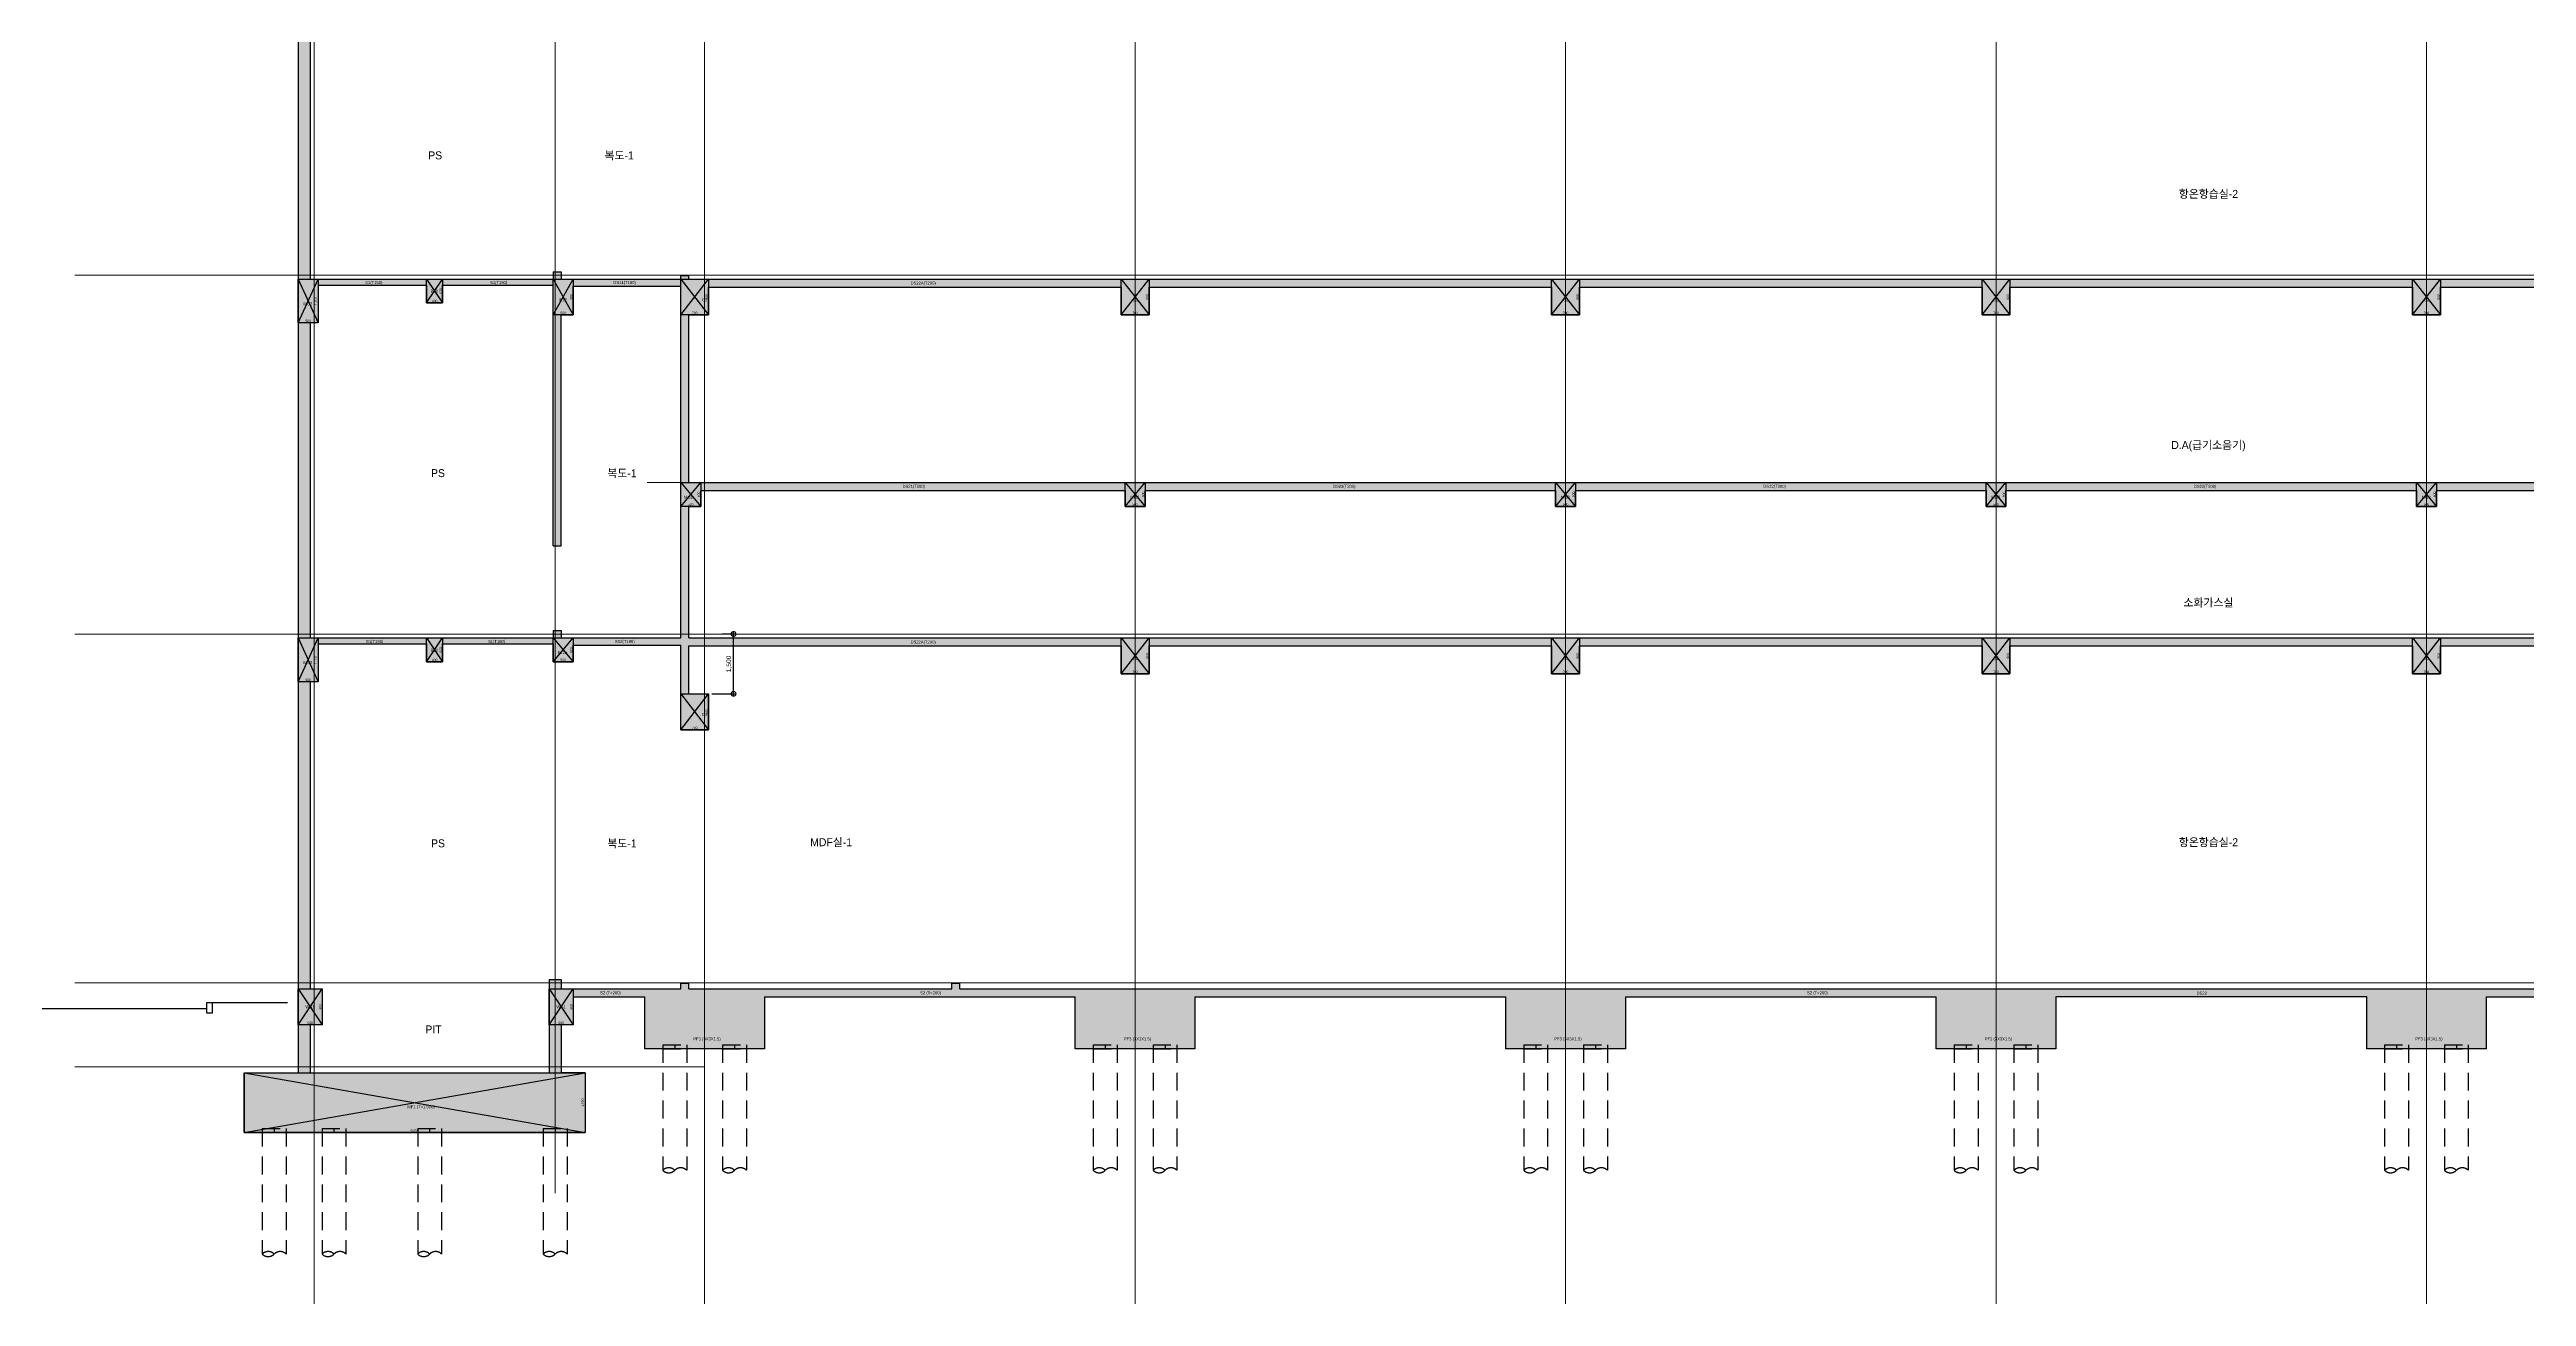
# Model space of a CAD drawing. Header units: millimetres. Extents: x 0 to 841000, y -242618 to -87908.
# Drawn here: x 699524 to 761669, y -209339 to -178075 of the extents above; entities that cross this region are included whole.
import ezdxf
from ezdxf.enums import TextEntityAlignment as Align

# ---------------------------------------------------------------- set-up
doc = ezdxf.new("R2010")
doc.units = ezdxf.units.MM
doc.header["$LTSCALE"] = 250
for name, pattern in [('HID', [2.8, 1.8, -1]), ('HIDDEN', [9.525, 6.35, -3.175]), ('PHANTOM2', [31.75, 15.875, -3.175, 3.175, -3.175, 3.175, -3.175])]:
    doc.linetypes.add(name, pattern=pattern)
doc.layers.get('Defpoints').update_dxf_attribs({"color": 151})
for name, color, linetype in [('A-CON', 2, 'Continuous'), ('A-SITE', 3, 'PHANTOM2'), ('구조SOLID', 253, 'Continuous'), ('기초', 5, 'HIDDEN')]:
    doc.layers.add(name, color=color, linetype=linetype)
for name, color, linetype, plot in [('AS-HIDLINE', 205, 'Continuous', False), ('CK', 221, 'Continuous', False), ('NO-TEXT', 150, 'Continuous', False), ('NOPLOT', 191, 'Continuous', False)]:
    doc.layers.add(name, color=color, linetype=linetype, plot=plot)
doc.layers.add('CEN', color=1, linetype='Continuous', lineweight=9)
doc.styles.add('Gdim', font='Dotum.ttf')
doc.dimstyles.new('G-Xdim', dxfattribs={"dimscale": 30, "dimtxt": 2, "dimasz": 1, "dimexe": 1.2, "dimexo": 1.2, "dimgap": 0, "dimtad": 1, "dimdec": 1, "dimdsep": 46, "dimlunit": 6, "dimtxsty": 'Gdim', "dimcen": 1, "dimse1": 1, "dimse2": 1, "dimsd1": 1, "dimsd2": 1, "dimclrd": 1, "dimclre": 1, "dimclrt": 256, "dimadec": 0, "dimazin": 0, "dimtfac": 1, "dimtdec": 1, "dimtix": 1, "dimtmove": 2, "dimatfit": 1, "dimfxl": 2, "dimtolj": 1, "dimlwd": -1, "dimlwe": -1, "dimarcsym": 0})
doc.dimstyles.new('Gdim50', dxfattribs={"dimscale": 40, "dimtxt": 3, "dimasz": 6, "dimexe": 1.5, "dimexo": 2, "dimgap": 1, "dimtad": 1, "dimdec": 0, "dimzin": 0, "dimdsep": 46, "dimlunit": 6, "dimtxsty": 'Gdim', "dimblk": 'DOTSMALL', "dimcen": 1.5, "dimdle": 1.5, "dimclrd": 256, "dimclre": 256, "dimclrt": 256, "dimazin": 0, "dimtfac": 1, "dimtdec": 0, "dimtix": 1, "dimtmove": 2, "dimatfit": 3, "dimldrblk": 'DOTSMALL', "dimfxl": 1.5, "dimtolj": 1, "dimtzin": 0, "dimlwd": -1, "dimlwe": -1, "dimarcsym": 1})

# ---------------------------------------------------------------- blocks, each defined once
blk = doc.blocks.new('파일')
at = {"layer": 'NOPLOT', "linetype": 'HID'}
blk.add_line((71, 790, 0), (671, 790, 0), dxfattribs=at)
at = {"layer": 'NOPLOT'}
blk.add_line((371, 890, 0), (371, 790, 0), dxfattribs=at)
at = {"layer": '기초', "linetype": 'HID'}
for p, q in [((71, 890, 0), (671, 890, 0)), ((71, 890, 0), (71, -2258, 0)), ((671, 890, 0), (671, -2258, 0))]:
    blk.add_line(p, q, dxfattribs=at)
for centre, start, end in [((221, -2408, 0), 45, 135), ((221, -2108, 0), 225, 315), ((521, -2408, 0), 45, 135)]:
    blk.add_arc(centre, 212, start, end, dxfattribs=at)
blk = doc.blocks.new('*D391')
at = {"layer": 'Defpoints', "color": 0, "linetype": 'Continuous', "transparency": 16777216}
for p in [(-570, -1500), (7980, -1480), (7980, -1500)]:
    blk.add_point(p, dxfattribs=at)
at = {"layer": 'AS-HIDLINE', "linetype": 'Continuous', "transparency": 16777216, "insert": (3705, -1444), "char_height": 60, "attachment_point": 5, "style": 'Gdim'}
blk.add_mtext('\\A1;8,550', dxfattribs=at)
blk = doc.blocks.new('*D392')
at = {"layer": 'Defpoints', "color": 0, "linetype": 'Continuous', "transparency": 16777216}
for p in [(7980, 0), (7960, 0), (7980, -1500)]:
    blk.add_point(p, dxfattribs=at)
at = {"layer": 'AS-HIDLINE', "linetype": 'Continuous', "transparency": 16777216, "insert": (7924, -750), "char_height": 60, "attachment_point": 5, "rotation": 90, "style": 'Gdim'}
blk.add_mtext('\\A1;1,500', dxfattribs=at)
blk = doc.blocks.new('*D407')
at = {"layer": 'Defpoints', "color": 0, "linetype": 'Continuous', "transparency": 16777216}
for p in [(-550, -900), (50, -880), (50, -900)]:
    blk.add_point(p, dxfattribs=at)
at = {"layer": 'AS-HIDLINE', "linetype": 'Continuous', "transparency": 16777216, "insert": (-250, -850), "char_height": 60, "attachment_point": 5, "style": 'Gdim'}
blk.add_mtext('\\A1;600', dxfattribs=at)
blk = doc.blocks.new('*D408')
at = {"layer": 'Defpoints', "color": 0, "linetype": 'Continuous', "transparency": 16777216}
for p in [(50, 0), (30, 0), (50, -900)]:
    blk.add_point(p, dxfattribs=at)
at = {"layer": 'AS-HIDLINE', "linetype": 'Continuous', "transparency": 16777216, "insert": (0, -450), "char_height": 60, "attachment_point": 5, "rotation": 90, "style": 'Gdim'}
blk.add_mtext('\\A1;900', dxfattribs=at)
blk = doc.blocks.new('*D411')
at = {"layer": 'Defpoints', "color": 0, "linetype": 'Continuous', "transparency": 16777216}
for p in [(-300, -600), (200, -580), (200, -600)]:
    blk.add_point(p, dxfattribs=at)
at = {"layer": 'AS-HIDLINE', "linetype": 'Continuous', "transparency": 16777216, "insert": (-50, -550), "char_height": 60, "attachment_point": 5, "style": 'Gdim'}
blk.add_mtext('\\A1;500', dxfattribs=at)
blk = doc.blocks.new('*D412')
at = {"layer": 'Defpoints', "color": 0, "linetype": 'Continuous', "transparency": 16777216}
for p in [(200, 0), (180, 0), (200, -600)]:
    blk.add_point(p, dxfattribs=at)
at = {"layer": 'AS-HIDLINE', "linetype": 'Continuous', "transparency": 16777216, "insert": (150, -300), "char_height": 60, "attachment_point": 5, "rotation": 90, "style": 'Gdim'}
blk.add_mtext('\\A1;600', dxfattribs=at)
blk = doc.blocks.new('*D389')
at = {"layer": 'Defpoints', "color": 0, "linetype": 'Continuous', "transparency": 16777216}
for p in [(-400, -900), (300, -880), (300, -900)]:
    blk.add_point(p, dxfattribs=at)
at = {"layer": 'AS-HIDLINE', "linetype": 'Continuous', "transparency": 16777216, "insert": (-50, -850), "char_height": 60, "attachment_point": 5, "style": 'Gdim'}
blk.add_mtext('\\A1;700', dxfattribs=at)
blk = doc.blocks.new('*D390')
at = {"layer": 'Defpoints', "color": 0, "linetype": 'Continuous', "transparency": 16777216}
for p in [(300, 0), (280, 0), (300, -900)]:
    blk.add_point(p, dxfattribs=at)
at = {"layer": 'AS-HIDLINE', "linetype": 'Continuous', "transparency": 16777216, "insert": (250, -450), "char_height": 60, "attachment_point": 5, "rotation": 90, "style": 'Gdim'}
blk.add_mtext('\\A1;900', dxfattribs=at)
blk = doc.blocks.new('*D403')
at = {"layer": 'Defpoints', "color": 0, "linetype": 'Continuous', "transparency": 16777216}
for p in [(-200, -1100), (300, -1080), (300, -1100)]:
    blk.add_point(p, dxfattribs=at)
at = {"layer": 'AS-HIDLINE', "linetype": 'Continuous', "transparency": 16777216, "insert": (50, -1050), "char_height": 60, "attachment_point": 5, "style": 'Gdim'}
blk.add_mtext('\\A1;500', dxfattribs=at)
blk = doc.blocks.new('*D404')
at = {"layer": 'Defpoints', "color": 0, "linetype": 'Continuous', "transparency": 16777216}
for p in [(300, 0), (280, 0), (300, -1100)]:
    blk.add_point(p, dxfattribs=at)
at = {"layer": 'AS-HIDLINE', "linetype": 'Continuous', "transparency": 16777216, "insert": (244, -550), "char_height": 60, "attachment_point": 5, "rotation": 90, "style": 'Gdim'}
blk.add_mtext('\\A1;1,100', dxfattribs=at)
blk = doc.blocks.new('*D405')
at = {"layer": 'Defpoints', "color": 0, "linetype": 'Continuous', "transparency": 16777216}
for p in [(-400, -900), (100, -880), (100, -900)]:
    blk.add_point(p, dxfattribs=at)
at = {"layer": 'AS-HIDLINE', "linetype": 'Continuous', "transparency": 16777216, "insert": (-150, -850), "char_height": 60, "attachment_point": 5, "style": 'Gdim'}
blk.add_mtext('\\A1;500', dxfattribs=at)
blk = doc.blocks.new('*D406')
at = {"layer": 'Defpoints', "color": 0, "linetype": 'Continuous', "transparency": 16777216}
for p in [(100, 0), (80, 0), (100, -900)]:
    blk.add_point(p, dxfattribs=at)
at = {"layer": 'AS-HIDLINE', "linetype": 'Continuous', "transparency": 16777216, "insert": (50, -450), "char_height": 60, "attachment_point": 5, "rotation": 90, "style": 'Gdim'}
blk.add_mtext('\\A1;900', dxfattribs=at)
blk = doc.blocks.new('*D385')
at = {"layer": 'Defpoints', "color": 0, "linetype": 'Continuous', "transparency": 16777216}
for p in [(-150, -600), (250, -580), (250, -600)]:
    blk.add_point(p, dxfattribs=at)
at = {"layer": 'AS-HIDLINE', "linetype": 'Continuous', "transparency": 16777216, "insert": (50, -550), "char_height": 60, "attachment_point": 5, "style": 'Gdim'}
blk.add_mtext('\\A1;400', dxfattribs=at)
blk = doc.blocks.new('*D386')
at = {"layer": 'Defpoints', "color": 0, "linetype": 'Continuous', "transparency": 16777216}
for p in [(250, 0), (230, 0), (250, -600)]:
    blk.add_point(p, dxfattribs=at)
at = {"layer": 'AS-HIDLINE', "linetype": 'Continuous', "transparency": 16777216, "insert": (200, -300), "char_height": 60, "attachment_point": 5, "rotation": 90, "style": 'Gdim'}
blk.add_mtext('\\A1;600', dxfattribs=at)
blk = doc.blocks.new('*D395')
at = {"layer": 'Defpoints', "color": 0, "linetype": 'Continuous', "transparency": 16777216}
for p in [(-500, -600), (0, -580), (0, -600)]:
    blk.add_point(p, dxfattribs=at)
at = {"layer": 'AS-HIDLINE', "linetype": 'Continuous', "transparency": 16777216, "insert": (-250, -550), "char_height": 60, "attachment_point": 5, "style": 'Gdim'}
blk.add_mtext('\\A1;500', dxfattribs=at)
blk = doc.blocks.new('*D396')
at = {"layer": 'Defpoints', "color": 0, "linetype": 'Continuous', "transparency": 16777216}
for p in [(0, 0), (-20, 0), (0, -600)]:
    blk.add_point(p, dxfattribs=at)
at = {"layer": 'AS-HIDLINE', "linetype": 'Continuous', "transparency": 16777216, "insert": (-50, -300), "char_height": 60, "attachment_point": 5, "rotation": 90, "style": 'Gdim'}
blk.add_mtext('\\A1;600', dxfattribs=at)
blk = doc.blocks.new('_DotSmall')
at = {"color": 0, "linetype": 'ByBlock', "const_width": 0.5}
blk.add_lwpolyline([(-0.0625, 0, 1), (0.0625, 0, 1)], format="xyb", close=True, dxfattribs=at)
blk = doc.blocks.new('*D669')
at = {"layer": 'CK', "transparency": 16777216}
for p, q in [((716391, -192729), (716745, -192729)), ((716685, -194289), (716685, -192669)), ((716141, -194229), (716745, -194229))]:
    blk.add_line(p, q, dxfattribs=at)
at = {"layer": 'Defpoints', "color": 0, "transparency": 16777216}
for p in [(716311, -192729), (716685, -192729), (716061, -194229)]:
    blk.add_point(p, dxfattribs=at)
at = {"layer": 'CK', "transparency": 16777216, "xscale": 240, "yscale": 240, "zscale": 240}
for p, rotation in [((716685, -192729), 90), ((716685, -194229), 270)]:
    blk.add_blockref('_DotSmall', p, dxfattribs=dict(at, rotation=rotation))
at = {"layer": 'CK', "transparency": 16777216, "insert": (716573, -193479), "char_height": 120, "attachment_point": 5, "rotation": 90, "style": 'Gdim'}
blk.add_mtext('\\A1;1,500', dxfattribs=at)
blk = doc.blocks.new('*U139')
at = {"layer": 'AS-HIDLINE', "linetype": 'Continuous'}
for p, q in [((-570.09, -1500), (7979.91, 0)), ((-570.09, 0), (7979.91, -1500))]:
    blk.add_line(p, q, dxfattribs=at)
blk.add_lwpolyline([(-570.09, -1500), (-570.09, 0), (7979.91, 0), (7979.91, -1500)], close=True, dxfattribs=at)
dim = blk.add_linear_dim(base=(7960.04, 0), p1=(7979.91, -1500), p2=(7979.91, 0), angle=90, dimstyle='G-Xdim', override={"dimtxsty": 'Gdim'}, dxfattribs=at)
dim.commit()
dim.dimension.update_dxf_attribs({"geometry": '*D392', "text_midpoint": (7924.21, -750)})
dim = blk.add_linear_dim(base=(7979.91, -1480.06), p1=(-570.09, -1500), p2=(7979.91, -1500), dimstyle='G-Xdim', override={"dimtxsty": 'Gdim'}, dxfattribs=at)
dim.commit()
dim.dimension.update_dxf_attribs({"geometry": '*D391', "text_midpoint": (3704.91, -1444.24)})
blk = doc.blocks.new('*U151')
at = {"layer": 'AS-HIDLINE', "linetype": 'Continuous'}
for p, q in [((-550, -900), (50, 0)), ((-550, 0), (50, -900))]:
    blk.add_line(p, q, dxfattribs=at)
blk.add_lwpolyline([(-550, -900), (-550, 0), (50, 0), (50, -900)], close=True, dxfattribs=at)
dim = blk.add_linear_dim(base=(30.13, 0), p1=(50, -900), p2=(50, 0), angle=90, dimstyle='G-Xdim', override={"dimtxsty": 'Gdim'}, dxfattribs=at)
dim.commit()
dim.dimension.update_dxf_attribs({"geometry": '*D408', "text_midpoint": (0.09, -450)})
dim = blk.add_linear_dim(base=(50, -880.06), p1=(-550, -900), p2=(50, -900), dimstyle='G-Xdim', override={"dimtxsty": 'Gdim'}, dxfattribs=at)
dim.commit()
dim.dimension.update_dxf_attribs({"geometry": '*D407', "text_midpoint": (-250, -850.02)})
blk = doc.blocks.new('*U153')
at = {"layer": 'AS-HIDLINE', "linetype": 'Continuous'}
for p, q in [((-300, -600), (200, 0)), ((-300, 0), (200, -600))]:
    blk.add_line(p, q, dxfattribs=at)
blk.add_lwpolyline([(-300, -600), (-300, 0), (200, 0), (200, -600)], close=True, dxfattribs=at)
dim = blk.add_linear_dim(base=(180.13, 0), p1=(200, -600), p2=(200, 0), angle=90, dimstyle='G-Xdim', override={"dimtxsty": 'Gdim'}, dxfattribs=at)
dim.commit()
dim.dimension.update_dxf_attribs({"geometry": '*D412', "text_midpoint": (150.09, -300)})
dim = blk.add_linear_dim(base=(200, -580.06), p1=(-300, -600), p2=(200, -600), dimstyle='G-Xdim', override={"dimtxsty": 'Gdim'}, dxfattribs=at)
dim.commit()
dim.dimension.update_dxf_attribs({"geometry": '*D411', "text_midpoint": (-50, -550.02)})
blk = doc.blocks.new('*U138')
at = {"layer": 'AS-HIDLINE', "linetype": 'Continuous'}
for p, q in [((-400, -900), (300, 0)), ((-400, 0), (300, -900))]:
    blk.add_line(p, q, dxfattribs=at)
blk.add_lwpolyline([(-400, -900), (-400, 0), (300, 0), (300, -900)], close=True, dxfattribs=at)
dim = blk.add_linear_dim(base=(280.13, 0), p1=(300, -900), p2=(300, 0), angle=90, dimstyle='G-Xdim', override={"dimtxsty": 'Gdim'}, dxfattribs=at)
dim.commit()
dim.dimension.update_dxf_attribs({"geometry": '*D390', "text_midpoint": (250.09, -450)})
dim = blk.add_linear_dim(base=(300, -880.06), p1=(-400, -900), p2=(300, -900), dimstyle='G-Xdim', override={"dimtxsty": 'Gdim'}, dxfattribs=at)
dim.commit()
dim.dimension.update_dxf_attribs({"geometry": '*D389', "text_midpoint": (-50, -850.02)})
blk = doc.blocks.new('*U149')
at = {"layer": 'AS-HIDLINE', "linetype": 'Continuous'}
for p, q in [((-200, -1100), (300, 0)), ((-200, 0), (300, -1100))]:
    blk.add_line(p, q, dxfattribs=at)
blk.add_lwpolyline([(-200, -1100), (-200, 0), (300, 0), (300, -1100)], close=True, dxfattribs=at)
dim = blk.add_linear_dim(base=(280.13, 0), p1=(300, -1100), p2=(300, 0), angle=90, dimstyle='G-Xdim', override={"dimtxsty": 'Gdim'}, dxfattribs=at)
dim.commit()
dim.dimension.update_dxf_attribs({"geometry": '*D404', "text_midpoint": (244.31, -550)})
dim = blk.add_linear_dim(base=(300, -1080.06), p1=(-200, -1100), p2=(300, -1100), dimstyle='G-Xdim', override={"dimtxsty": 'Gdim'}, dxfattribs=at)
dim.commit()
dim.dimension.update_dxf_attribs({"geometry": '*D403', "text_midpoint": (50, -1050.02)})
blk = doc.blocks.new('*U150')
at = {"layer": 'AS-HIDLINE', "linetype": 'Continuous'}
for p, q in [((-400, -900), (100, 0)), ((-400, 0), (100, -900))]:
    blk.add_line(p, q, dxfattribs=at)
blk.add_lwpolyline([(-400, -900), (-400, 0), (100, 0), (100, -900)], close=True, dxfattribs=at)
dim = blk.add_linear_dim(base=(80.13, 0), p1=(100, -900), p2=(100, 0), angle=90, dimstyle='G-Xdim', override={"dimtxsty": 'Gdim'}, dxfattribs=at)
dim.commit()
dim.dimension.update_dxf_attribs({"geometry": '*D406', "text_midpoint": (50.09, -450)})
dim = blk.add_linear_dim(base=(100, -880.06), p1=(-400, -900), p2=(100, -900), dimstyle='G-Xdim', override={"dimtxsty": 'Gdim'}, dxfattribs=at)
dim.commit()
dim.dimension.update_dxf_attribs({"geometry": '*D405', "text_midpoint": (-150, -850.02)})
blk = doc.blocks.new('*U136')
at = {"layer": 'AS-HIDLINE', "linetype": 'Continuous'}
for p, q in [((-150, -600), (250, 0)), ((-150, 0), (250, -600))]:
    blk.add_line(p, q, dxfattribs=at)
blk.add_lwpolyline([(-150, -600), (-150, 0), (250, 0), (250, -600)], close=True, dxfattribs=at)
dim = blk.add_linear_dim(base=(230.13, 0), p1=(250, -600), p2=(250, 0), angle=90, dimstyle='G-Xdim', override={"dimtxsty": 'Gdim'}, dxfattribs=at)
dim.commit()
dim.dimension.update_dxf_attribs({"geometry": '*D386', "text_midpoint": (200.09, -300)})
dim = blk.add_linear_dim(base=(250, -580.06), p1=(-150, -600), p2=(250, -600), dimstyle='G-Xdim', override={"dimtxsty": 'Gdim'}, dxfattribs=at)
dim.commit()
dim.dimension.update_dxf_attribs({"geometry": '*D385', "text_midpoint": (50, -550.02)})
blk = doc.blocks.new('*U142')
at = {"layer": 'AS-HIDLINE', "linetype": 'Continuous'}
for p, q in [((-500, -600), (0, 0)), ((-500, 0), (0, -600))]:
    blk.add_line(p, q, dxfattribs=at)
blk.add_lwpolyline([(-500, -600), (-500, 0), (0, 0), (0, -600)], close=True, dxfattribs=at)
dim = blk.add_linear_dim(base=(-19.87, 0), p1=(0, -600), p2=(0, 0), angle=90, dimstyle='G-Xdim', override={"dimtxsty": 'Gdim'}, dxfattribs=at)
dim.commit()
dim.dimension.update_dxf_attribs({"geometry": '*D396', "text_midpoint": (-49.91, -300)})
dim = blk.add_linear_dim(base=(0, -580.06), p1=(-500, -600), p2=(0, -600), dimstyle='G-Xdim', override={"dimtxsty": 'Gdim'}, dxfattribs=at)
dim.commit()
dim.dimension.update_dxf_attribs({"geometry": '*D395', "text_midpoint": (-250, -550.02)})

msp = doc.modelspace()

# ---------------------------------------------------------------- hatches: boundary and pattern name
at = {"layer": '구조SOLID'}
h = msp.add_hatch(color=253, dxfattribs=at)
h.dxf.hatch_style = 1
h.paths.add_polyline_path([(771460.662, -204479.481), (779260.662, -204479.481), (779260.662, -205679.481), (782260.662, -205679.481), (782260.662, -204579.481), (783760.662, -204579.481), (783760.662, -205679.481), (792310.662, -205679.481), (792310.662, -204179.481), (790960.662, -204179.481), (790960.662, -154479.481), (790760.662, -154479.481), (790760.662, -155229.484), (790560.662, -155259.484), (790560.662, -155364.484), (790605.662, -155364.484), (790760.662, -155379.484), (790760.662, -155979.481), (784560.662, -155979.481), (784560.662, -155379.484), (784715.662, -155379.484), (784715.662, -155364.484), (784760.662, -155259.484), (784560.662, -155229.484), (784560.662, -154479.481), (784360.662, -154479.481), (784360.662, -158799.481), (784560.662, -158799.481), (784560.662, -156679.481), (784860.662, -156679.481), (784860.662, -156159.481), (790460.662, -156159.481), (790460.662, -156679.481), (790660.662, -156679.481), (790660.662, -161329.481), (784560.662, -161329.481), (784560.662, -160929.481), (784360.662, -160929.481), (784060.662, -160959.481), (784060.662, -161064.481), (784105.662, -161064.481), (784360.662, -161079.481), (784360.662, -161529.481), (759560.662, -161529.481), (759560.662, -161079.481), (759815.662, -161079.481), (759815.662, -161064.481), (759860.662, -160959.481), (759560.662, -160929.481), (759360.662, -160929.481), (759360.662, -161329.481), (755110.662, -161329.481), (755110.662, -161129.481), (754910.662, -161129.481), (754910.662, -161329.481), (723010.662, -161329.481), (723010.662, -160929.481), (722810.662, -160929.481), (722510.662, -160959.481), (722510.662, -161064.481), (722555.662, -161064.481), (722810.662, -161079.481), (722810.662, -161529.481), (712360.662, -161529.481), (712360.662, -161079.481), (712615.662, -161079.481), (712615.662, -161064.481), (712660.662, -160959.481), (712360.662, -160929.481), (712160.662, -160929.481), (712160.662, -161329.481), (706060.662, -161329.481), (706060.662, -156979.481), (706260.662, -156979.481), (706260.662, -156459.481), (711860.662, -156459.481), (711860.662, -156979.481), (712160.662, -156979.481), (712160.662, -158799.481), (712360.662, -158799.481), (712360.662, -154479.481), (712160.662, -154479.481), (712160.662, -155529.484), (711960.662, -155559.484), (711960.662, -155664.484), (712005.662, -155664.484), (712160.662, -155679.484), (712160.662, -156279.481), (705960.662, -156279.481), (705960.662, -155679.484), (706115.662, -155679.484), (706115.662, -155664.484), (706160.662, -155559.484), (705960.662, -155529.484), (705960.662, -154479.481), (705760.662, -154479.481), (705760.662, -203729.481), (704410.662, -203729.481), (704410.662, -205229.481), (712960.662, -205229.481), (712960.662, -203729.481), (712360.662, -203729.481), (712360.662, -202529.481), (712660.661, -202529.481), (712660.661, -201829.481), (714460.662, -201829.481), (714460.662, -203129.481), (717460.662, -203129.481), (717460.662, -201829.481), (725260.662, -201829.481), (725260.662, -203129.481), (728260.662, -203129.481), (728260.662, -201829.481), (736060.662, -201829.481), (736060.662, -203129.481), (739060.662, -203129.481), (739060.662, -201829.481), (746860.662, -201829.481), (746860.662, -203129.481), (749860.662, -203129.481), (749860.662, -201829.481), (757660.662, -201829.481), (757660.662, -203129.481), (760660.662, -203129.481), (760660.662, -201829.481), (769360.662, -201829.481), (769360.662, -204179.481), (768460.662, -204179.481), (768460.662, -205679.481), (771460.662, -205679.481)])
h.paths.add_polyline_path([(769660.662, -204179.481), (769660.662, -202529.481), (769960.661, -202529.481), (769960.661, -201829.481), (780460.662, -201829.481), (780460.662, -202229.481), (781060.661, -202229.481), (781060.661, -201829.481), (790360.662, -201829.481), (790360.662, -202529.481), (790660.662, -202529.481), (790660.662, -204179.481)], flags=16)
h.paths.add_polyline_path([(769560.662, -201629.481), (769560.662, -201494.481), (769360.662, -201494.481), (769360.662, -201629.481), (722360.662, -201629.481), (722360.662, -201494.481), (722160.662, -201494.481), (722160.662, -201629.481), (715560.662, -201629.481), (715560.662, -201494.481), (715360.662, -201494.481), (715360.662, -201629.481), (712360.662, -201629.481), (712360.662, -201394.481), (712060.662, -201394.481), (712060.662, -203729.481), (706060.662, -203729.481), (706060.662, -202529.481), (706360.661, -202529.481), (706360.661, -201629.481), (706060.662, -201629.481), (706060.662, -193929.481), (706260.662, -193929.481), (706260.662, -192979.481), (708985.662, -192979.481), (708985.662, -193429.481), (709385.662, -193429.481), (709385.662, -192979.481), (712160.662, -192979.481), (712160.662, -193429.481), (712660.662, -193429.481), (712660.662, -193009.481), (715360.662, -193009.481), (715360.662, -195129.481), (716060.662, -195129.481), (716060.662, -194229.481), (715560.662, -194229.481), (715560.662, -193029.481), (726410.662, -193029.481), (726410.662, -193729.481), (727110.662, -193729.481), (727110.662, -193029.481), (737210.662, -193029.481), (737210.662, -193729.481), (737910.662, -193729.481), (737910.662, -193029.481), (748010.662, -193029.481), (748010.662, -193729.481), (748710.662, -193729.481), (748710.662, -193029.481), (758810.662, -193029.481), (758810.662, -193729.481), (759510.662, -193729.481), (759510.662, -193029.481), (769610.662, -193029.481), (769610.662, -193729.481), (770310.662, -193729.481), (770310.662, -193029.481), (781160.662, -193029.481), (781160.662, -194229.481), (780660.662, -194229.481), (780660.662, -195129.481), (781360.662, -195129.481), (781360.662, -193009.481), (784060.662, -193009.481), (784060.662, -193429.481), (784560.662, -193429.481), (784560.662, -192979.481), (787310.662, -192979.481), (787310.662, -193429.481), (787710.662, -193429.481), (787710.662, -192979.481), (790460.662, -192979.481), (790460.662, -193929.481), (790660.662, -193929.481), (790660.662, -201629.481), (784560.662, -201629.481), (784560.662, -201394.481), (784360.662, -201394.481), (784360.662, -201629.481), (781360.662, -201629.481), (781360.662, -201494.481), (781160.662, -201494.481), (781160.662, -201629.481), (774560.662, -201629.481), (774560.662, -201494.481), (774360.662, -201494.481), (774360.662, -201629.481)], flags=16)
h.paths.add_polyline_path([(715560.662, -192829.481), (715560.662, -189529.481), (715860.662, -189529.481), (715860.662, -189129.481), (726510.662, -189129.481), (726510.662, -189529.481), (727010.662, -189529.481), (727010.662, -189129.481), (737310.662, -189129.481), (737310.662, -189529.481), (737810.662, -189529.481), (737810.662, -189129.481), (748110.662, -189129.481), (748110.662, -189529.481), (748610.662, -189529.481), (748610.662, -189129.481), (758910.662, -189129.481), (758910.662, -189529.481), (759410.662, -189529.481), (759410.662, -189129.481), (769710.662, -189129.481), (769710.662, -189529.481), (770210.662, -189529.481), (770210.662, -189129.481), (780860.662, -189129.481), (780860.662, -189529.481), (781160.662, -189529.481), (781160.662, -192829.481)], flags=16)
h.paths.add_polyline_path([(715560.662, -188929.481), (715560.662, -184729.481), (716060.662, -184729.481), (716060.662, -184029.481), (726410.662, -184029.481), (726410.662, -184729.481), (727110.662, -184729.481), (727110.662, -184029.481), (737210.662, -184029.481), (737210.662, -184729.481), (737910.662, -184729.481), (737910.662, -184029.481), (748010.662, -184029.481), (748010.662, -184729.481), (748710.662, -184729.481), (748710.662, -184029.481), (758810.662, -184029.481), (758810.662, -184729.481), (759510.662, -184729.481), (759510.662, -184029.481), (769610.662, -184029.481), (769610.662, -184729.481), (770310.662, -184729.481), (770310.662, -184029.481), (780660.662, -184029.481), (780660.662, -184729.481), (781160.662, -184729.481), (781160.662, -188929.481)], flags=16)
h.paths.add_polyline_path([(781360.662, -192829.481), (781360.662, -184009.481), (784060.662, -184009.481), (784060.662, -184729.481), (784360.66, -184729.481), (784360.66, -190514.484), (784560.66, -190514.484), (784560.66, -183979.481), (787310.662, -183979.481), (787310.662, -184429.481), (787710.662, -184429.481), (787710.662, -183979.481), (790460.662, -183979.481), (790460.662, -184929.481), (790660.662, -184929.481), (790660.662, -192829.481), (784560.662, -192829.481), (784560.662, -192644.481), (784360.662, -192644.481), (784360.662, -192829.481)], flags=16)
h.paths.add_polyline_path([(715560.662, -183829.481), (715560.662, -183744.481), (715360.662, -183744.481), (715360.662, -183829.481), (712360.662, -183829.481), (712360.662, -183644.481), (712160.662, -183644.481), (712160.662, -183829.481), (706060.662, -183829.481), (706060.662, -177429.481), (706260.662, -177429.481), (706260.662, -176479.481), (708985.662, -176479.481), (708985.662, -176929.481), (709385.662, -176929.481), (709385.662, -176479.481), (712160.662, -176479.481), (712160.662, -177229.481), (712660.662, -177229.481), (712660.662, -176509.481), (715610.662, -176509.481), (715610.662, -177429.481), (716310.662, -177429.481), (716310.662, -176529.481), (726410.662, -176529.481), (726410.662, -177429.481), (727110.662, -177429.481), (727110.662, -176529.481), (737210.662, -176529.481), (737210.662, -177429.481), (737910.662, -177429.481), (737910.662, -176529.481), (748010.662, -176529.481), (748010.662, -177429.481), (748710.662, -177429.481), (748710.662, -176529.481), (758810.662, -176529.481), (758810.662, -177429.481), (759510.662, -177429.481), (759510.662, -176529.481), (769610.662, -176529.481), (769610.662, -177429.481), (770310.662, -177429.481), (770310.662, -176529.481), (780410.662, -176529.481), (780410.662, -177429.481), (781110.662, -177429.481), (781110.662, -176509.481), (784060.662, -176509.481), (784060.662, -177229.481), (784560.662, -177229.481), (784560.662, -176479.481), (787310.662, -176479.481), (787310.662, -176929.481), (787710.662, -176929.481), (787710.662, -176479.481), (790460.662, -176479.481), (790460.662, -177429.481), (790660.662, -177429.481), (790660.662, -183829.481), (784560.662, -183829.481), (784560.662, -183644.481), (784360.662, -183644.481), (784360.662, -183829.481), (781360.662, -183829.481), (781360.662, -183744.481), (781160.662, -183744.481), (781160.662, -183829.481)], flags=16)
h.paths.add_polyline_path([(767410.66, -176329.481), (767410.66, -176244.481), (767210.66, -176244.481), (767210.66, -176329.481), (729510.662, -176329.481), (729510.662, -176244.481), (729310.662, -176244.481), (729310.662, -176329.481), (715560.662, -176329.481), (715560.662, -176244.481), (715360.662, -176244.481), (715360.662, -176329.481), (712360.662, -176329.481), (712360.662, -176144.481), (712160.662, -176144.481), (712160.662, -176329.481), (706060.662, -176329.481), (706060.662, -170429.481), (706260.662, -170429.481), (706260.662, -169479.481), (708985.662, -169479.481), (708985.662, -169929.481), (709385.662, -169929.481), (709385.662, -169479.481), (712160.662, -169479.481), (712160.662, -170229.481), (712660.662, -170229.481), (712660.662, -169509.481), (715610.662, -169509.481), (715610.662, -170429.481), (716310.662, -170429.481), (716310.662, -169529.481), (726410.662, -169529.481), (726410.662, -170429.481), (727110.662, -170429.481), (727110.662, -169529.481), (737210.662, -169529.481), (737210.662, -170429.481), (737910.662, -170429.481), (737910.662, -169529.481), (748010.662, -169529.481), (748010.662, -170429.481), (748710.662, -170429.481), (748710.662, -169529.481), (758810.662, -169529.481), (758810.662, -170429.481), (759510.662, -170429.481), (759510.662, -169529.481), (769610.662, -169529.481), (769610.662, -170429.481), (770310.662, -170429.481), (770310.662, -169529.481), (780410.662, -169529.481), (780410.662, -170429.481), (781110.662, -170429.481), (781110.662, -169509.481), (784060.662, -169509.481), (784060.662, -170229.481), (784560.662, -170229.481), (784560.662, -169479.481), (787310.662, -169479.481), (787310.662, -169929.481), (787710.662, -169929.481), (787710.662, -169479.481), (790460.662, -169479.481), (790460.662, -170429.481), (790660.662, -170429.481), (790660.662, -176329.481), (784560.662, -176329.481), (784560.662, -176144.481), (784360.662, -176144.481), (784360.662, -176329.481), (781360.662, -176329.481), (781360.662, -176244.481), (781160.662, -176244.481), (781160.662, -176329.481)], flags=16)
h.paths.add_polyline_path([(715560.662, -169329.481), (715560.662, -169244.481), (715360.662, -169244.481), (715360.662, -169329.481), (712360.662, -169329.481), (712360.662, -169144.481), (712160.662, -169144.481), (712160.662, -169329.481), (706060.662, -169329.481), (706060.662, -162429.481), (706260.662, -162429.481), (706260.662, -161479.481), (708985.662, -161479.481), (708985.662, -161929.481), (709385.662, -161929.481), (709385.662, -161479.481), (712160.662, -161479.481), (712160.662, -162429.481), (712660.662, -162429.481), (712660.662, -161709.481), (715560.662, -161709.481), (715560.662, -162629.481), (716360.662, -162629.481), (716360.662, -161709.481), (719160.662, -161709.481), (719160.662, -162629.481), (719960.662, -162629.481), (719960.662, -161709.481), (722810.662, -161709.481), (722810.662, -162629.481), (723610.662, -162629.481), (723610.662, -161509.481), (726360.662, -161509.481), (726360.662, -162629.481), (727160.662, -162629.481), (727160.662, -161509.481), (729960.662, -161509.481), (729960.662, -162629.481), (730760.662, -162629.481), (730760.662, -161509.481), (733560.662, -161509.481), (733560.662, -162629.481), (734360.662, -162629.481), (734360.662, -161509.481), (737160.662, -161509.481), (737160.662, -162629.481), (737960.662, -162629.481), (737960.662, -161509.481), (740760.662, -161509.481), (740760.662, -162629.481), (741560.662, -162629.481), (741560.662, -161509.481), (744360.662, -161509.481), (744360.662, -162629.481), (745160.662, -162629.481), (745160.662, -161509.481), (747960.662, -161509.481), (747960.662, -162629.481), (748760.662, -162629.481), (748760.662, -161509.481), (751560.662, -161509.481), (751560.662, -162629.481), (752360.662, -162629.481), (752360.662, -161509.481), (755160.662, -161509.481), (755160.662, -162629.481), (755960.662, -162629.481), (755960.662, -161509.481), (758760.662, -161509.481), (758760.662, -162629.481), (759560.662, -162629.481), (759560.662, -161709.481), (762360.662, -161709.481), (762360.662, -162629.481), (763160.662, -162629.481), (763160.662, -161709.481), (765960.662, -161709.481), (765960.662, -162629.481), (766760.662, -162629.481), (766760.662, -161709.481), (769560.662, -161709.481), (769560.662, -162629.481), (770360.662, -162629.481), (770360.662, -161709.481), (773160.662, -161709.481), (773160.662, -162629.481), (773960.662, -162629.481), (773960.662, -161709.481), (776760.662, -161709.481), (776760.662, -162629.481), (777560.662, -162629.481), (777560.662, -161709.481), (780360.662, -161709.481), (780360.662, -162629.481), (781160.662, -162629.481), (781160.662, -161709.481), (784060.662, -161709.481), (784060.662, -162429.481), (784560.662, -162429.481), (784560.662, -161479.481), (787310.662, -161479.481), (787310.662, -161929.481), (787710.662, -161929.481), (787710.662, -161479.481), (790460.662, -161479.481), (790460.662, -162429.481), (790660.662, -162429.481), (790660.662, -169329.481), (784560.662, -169329.481), (784560.662, -169144.481), (784360.662, -169144.481), (784360.662, -169329.481), (781360.662, -169329.481), (781360.662, -169244.481), (781160.662, -169244.481), (781160.662, -169329.481)], flags=16)
h.paths.add_polyline_path([(715360.662, -192829.481), (712360.662, -192829.481), (712360.662, -192644.481), (712160.662, -192644.481), (712160.662, -192829.481), (706060.662, -192829.481), (706060.662, -184929.481), (706260.662, -184929.481), (706260.662, -183979.481), (708985.662, -183979.481), (708985.662, -184429.481), (709385.662, -184429.481), (709385.662, -183979.481), (712160.662, -183979.481), (712160.662, -190514.479), (712360.662, -190514.479), (712360.662, -184729.481), (712660.662, -184729.481), (712660.662, -184009.481), (715360.662, -184009.481)], flags=16)

# ---------------------------------------------------------------- linework, layer by layer
at = {"layer": 'A-CON'}
for p, q in [((705760.662, -154479.481), (705760.662, -203729.481)), ((706060.662, -177429.481), (706060.662, -183829.481)), ((706060.662, -183829.481), (712160.662, -183829.481)), ((712160.662, -183644.481), (712160.662, -183829.481)), ((712160.662, -183644.481), (712360.662, -183644.481)), ((712360.662, -183644.481), (712360.662, -183829.481)), ((712360.662, -183829.481), (715360.662, -183829.481)), ((715560.662, -183744.481), (715360.662, -183744.481)), ((715360.662, -183829.481), (715360.662, -183744.481)), ((715560.662, -183829.481), (715560.662, -183744.481)), ((715560.662, -183829.481), (781160.662, -183829.481)), ((706260.662, -183979.481), (706260.662, -184929.481)), ((706260.662, -183979.481), (708985.662, -183979.481)), ((708985.662, -183979.481), (708985.662, -184429.481)), ((708985.662, -184429.481), (709385.662, -184429.481)), ((709385.662, -184429.481), (709385.662, -183979.481)), ((709385.662, -183979.481), (712160.662, -183979.481)), ((712160.662, -190514.479), (712160.662, -183979.481)), ((712660.662, -184009.481), (715360.662, -184009.481)), ((712660.662, -184729.481), (712660.662, -184009.481)), ((715360.662, -192829.481), (715360.662, -184009.481)), ((716060.662, -184029.481), (726410.662, -184029.481)), ((716060.662, -184729.481), (716060.662, -184029.481)), ((726410.662, -184029.481), (726410.662, -184729.481)), ((727110.662, -184729.481), (727110.662, -184029.481)), ((727110.662, -184029.481), (737210.662, -184029.481)), ((737210.662, -184029.481), (737210.662, -184729.481)), ((737910.662, -184729.481), (737910.662, -184029.481)), ((737910.662, -184029.481), (748010.662, -184029.481)), ((748010.662, -184029.481), (748010.662, -184729.481)), ((748710.662, -184729.481), (748710.662, -184029.481)), ((748710.662, -184029.481), (758810.662, -184029.481)), ((758810.662, -184029.481), (758810.662, -184729.481)), ((759510.662, -184729.481), (759510.662, -184029.481)), ((759510.662, -184029.481), (769610.662, -184029.481)), ((706060.662, -184929.481), (706060.662, -192829.481)), ((706260.662, -184929.481), (706060.662, -184929.481)), ((712360.662, -184729.481), (712660.662, -184729.481)), ((712360.662, -190514.479), (712360.662, -184729.481)), ((715560.662, -188929.481), (715560.662, -184729.481)), ((715560.662, -184729.481), (716060.662, -184729.481)), ((726410.662, -184729.481), (727110.662, -184729.481)), ((737210.662, -184729.481), (737910.662, -184729.481)), ((748010.662, -184729.481), (748710.662, -184729.481)), ((758810.662, -184729.481), (759510.662, -184729.481)), ((715560.662, -188929.481), (781160.662, -188929.481)), ((715560.662, -192829.481), (715560.662, -189529.481)), ((715560.662, -189529.481), (715860.662, -189529.481)), ((715860.662, -189129.481), (726510.662, -189129.481)), ((715860.662, -189529.481), (715860.662, -189129.481)), ((726510.662, -189129.481), (726510.662, -189529.481)), ((726510.662, -189529.481), (727010.662, -189529.481)), ((727010.662, -189529.481), (727010.662, -189129.481)), ((727010.662, -189129.481), (737310.662, -189129.481)), ((737310.662, -189129.481), (737310.662, -189529.481)), ((737310.662, -189529.481), (737810.662, -189529.481)), ((737810.662, -189529.481), (737810.662, -189129.481)), ((737810.662, -189129.481), (748110.662, -189129.481)), ((748110.662, -189129.481), (748110.662, -189529.481)), ((748110.662, -189529.481), (748610.662, -189529.481)), ((748610.662, -189529.481), (748610.662, -189129.481)), ((748610.662, -189129.481), (758910.662, -189129.481)), ((758910.662, -189129.481), (758910.662, -189529.481)), ((758910.662, -189529.481), (759410.662, -189529.481)), ((759410.662, -189529.481), (759410.662, -189129.481)), ((759410.662, -189129.481), (769710.662, -189129.481)), ((712160.662, -190514.479), (712360.662, -190514.479)), ((712160.662, -192644.481), (712160.662, -192829.481)), ((712160.662, -192644.481), (712360.662, -192644.481)), ((712360.662, -192644.481), (712360.662, -192829.481)), ((706060.662, -192829.481), (712160.662, -192829.481)), ((706260.662, -192979.481), (706260.662, -193929.481)), ((706260.662, -192979.481), (708985.662, -192979.481)), ((708985.662, -192979.481), (708985.662, -193429.481)), ((709385.662, -192979.481), (712160.662, -192979.481)), ((709385.662, -193429.481), (709385.662, -192979.481)), ((712160.662, -192979.481), (712160.662, -193429.481)), ((712360.662, -192829.481), (715360.662, -192829.481)), ((712660.662, -193009.481), (715360.662, -193009.481)), ((712660.662, -193429.481), (712660.662, -193009.481)), ((715360.662, -195129.481), (715360.662, -193012.407)), ((715560.662, -192829.481), (781160.662, -192829.481)), ((715560.662, -193029.481), (726410.662, -193029.481)), ((715560.662, -194229.481), (715560.662, -193029.481)), ((726410.662, -193029.481), (726410.662, -193729.481)), ((727110.662, -193729.481), (727110.662, -193029.481)), ((727110.662, -193029.481), (737210.662, -193029.481)), ((737210.662, -193029.481), (737210.662, -193729.481)), ((737910.662, -193729.481), (737910.662, -193029.481)), ((737910.662, -193029.481), (748010.662, -193029.481)), ((748010.662, -193029.481), (748010.662, -193729.481)), ((748710.662, -193729.481), (748710.662, -193029.481)), ((748710.662, -193029.481), (758810.662, -193029.481)), ((758810.662, -193029.481), (758810.662, -193729.481)), ((759510.662, -193729.481), (759510.662, -193029.481)), ((759510.662, -193029.481), (769610.662, -193029.481)), ((708985.662, -193429.481), (709385.662, -193429.481)), ((712160.662, -193429.481), (712660.662, -193429.481)), ((726410.662, -193729.481), (727110.662, -193729.481)), ((737210.662, -193729.481), (737910.662, -193729.481)), ((748010.662, -193729.481), (748710.662, -193729.481)), ((758810.662, -193729.481), (759510.662, -193729.481)), ((706060.662, -193929.481), (706060.662, -201629.481)), ((706260.662, -193929.481), (706060.662, -193929.481)), ((715560.662, -194229.481), (716060.662, -194229.481)), ((716060.662, -195129.481), (716060.662, -194229.481)), ((715360.662, -195129.481), (716060.662, -195129.481)), ((706060.661, -201629.481), (706360.661, -201629.481)), ((706360.661, -201629.481), (706360.661, -202529.481)), ((712060.662, -201394.481), (712060.662, -203729.481)), ((712060.662, -201394.481), (712360.662, -201394.481)), ((712360.662, -201394.481), (712360.662, -201629.481)), ((712360.662, -201629.481), (715360.662, -201629.481)), ((712660.661, -201829.481), (714460.662, -201829.481)), ((712660.661, -201829.481), (712660.661, -202529.481)), ((715560.662, -201494.481), (715360.662, -201494.481)), ((715360.662, -201629.481), (715360.662, -201494.481)), ((715560.662, -201629.481), (715560.662, -201494.481)), ((715560.662, -201629.481), (722160.662, -201629.481)), ((717460.662, -201829.481), (725260.662, -201829.481)), ((722360.662, -201494.481), (722160.662, -201494.481)), ((722160.662, -201629.481), (722160.662, -201494.481)), ((722360.662, -201629.481), (722360.662, -201494.481)), ((722360.662, -201629.481), (769360.662, -201629.481)), ((728260.662, -201829.481), (736060.662, -201829.481)), ((739060.662, -201829.481), (746860.662, -201829.481)), ((746860.662, -203129.481), (746860.662, -201829.481)), ((757660.662, -201829.481), (749860.662, -201829.481)), ((749860.662, -201829.481), (749860.662, -203129.481)), ((760660.662, -201829.481), (769360.662, -201829.481)), ((706360.661, -202529.481), (706060.662, -202529.481)), ((706060.662, -202529.481), (706060.662, -203729.481)), ((712360.662, -202529.481), (712360.662, -203729.481)), ((712660.661, -202529.481), (712360.662, -202529.481)), ((749860.662, -203129.481), (746860.662, -203129.481)), ((704410.662, -203729.481), (705760.662, -203729.481)), ((704410.662, -203729.481), (704410.662, -205229.481)), ((706060.662, -203729.481), (712060.662, -203729.481)), ((712960.662, -203729.481), (712360.662, -203729.481)), ((712960.662, -203729.481), (712960.662, -205229.481)), ((704410.662, -205229.481), (712960.662, -205229.481))]:
    msp.add_line(p, q, dxfattribs=at)
for points in [[(717460.662, -201829.481), (717460.662, -203129.481), (714460.662, -203129.481), (714460.662, -201829.481)], [(728260.662, -201829.481), (728260.662, -203129.481), (725260.662, -203129.481), (725260.662, -201829.481)], [(739060.662, -201829.481), (739060.662, -203129.481), (736060.662, -203129.481), (736060.662, -201829.481)]]:
    msp.add_lwpolyline(points, dxfattribs=at)
at = {"layer": 'A-CON', "elevation": 0}
msp.add_lwpolyline([(760660.662, -201829.481), (760660.662, -203129.481), (757660.662, -203129.481), (757660.662, -201829.481)], dxfattribs=at)
at = {"layer": 'A-SITE', "linetype": 'Continuous'}
for p, q in [((703460.662, -202129.481), (692060.662, -202129.481)), ((705490.662, -201979.481), (703610.662, -201979.481))]:
    msp.add_line(p, q, dxfattribs=at)
at = {"layer": 'A-SITE', "color": 2}
msp.add_lwpolyline([(703610.662, -202229.481), (703610.662, -201979.481), (703460.662, -201979.481), (703460.662, -202229.481), (703610.662, -202229.481)], dxfattribs=at)
at = {"layer": 'CEN'}
for p, q in [((706160.662, -131412.587), (706160.662, -213173.996)), ((715960.662, -131412.587), (715960.662, -213173.996)), ((726760.662, -131412.587), (726760.662, -213173.996)), ((737560.662, -131412.587), (737560.662, -213173.996)), ((748360.662, -131412.587), (748360.662, -213173.996)), ((759160.662, -131412.587), (759160.662, -213173.996)), ((712210.662, -152279.481), (712210.662, -206747.319)), ((700160.662, -183729.481), (801382.413, -183729.481)), ((714515.403, -188929.481), (801382.413, -188929.481)), ((700160.662, -192729.481), (801382.413, -192729.481)), ((700160.662, -201479.481), (801382.413, -201479.481)), ((700160.662, -203579.481), (715960.662, -203579.481))]:
    msp.add_line(p, q, dxfattribs=at)

# ---------------------------------------------------------------- block references
at = {"layer": 'AS-HIDLINE', "linetype": 'Continuous'}
for name, p in [('*U149', (705960.662, -183829.481)), ('*U136', (709135.662, -183829.481)), ('*U150', (712560.662, -183829.481)), ('*U138', (715760.662, -183829.481)), ('*U138', (726810.662, -183829.481)), ('*U138', (737610.662, -183829.481)), ('*U138', (748410.662, -183829.481)), ('*U138', (759210.662, -183829.481)), ('*U153', (715660.662, -188929.481)), ('*U153', (726810.662, -188929.481)), ('*U153', (737610.662, -188929.481)), ('*U153', (748410.662, -188929.481)), ('*U153', (759210.662, -188929.481)), ('*U149', (705960.662, -192829.481)), ('*U136', (709135.662, -192829.481)), ('*U142', (712660.662, -192829.481)), ('*U138', (726810.662, -192829.481)), ('*U138', (737610.662, -192829.481)), ('*U138', (748410.662, -192829.481)), ('*U138', (759210.662, -192829.481)), ('*U138', (715760.662, -194229.481)), ('*U151', (706310.662, -201629.481)), ('*U151', (712610.662, -201629.481)), ('*U139', (704980.756, -203729.481))]:
    msp.add_blockref(name, p, dxfattribs=at)
at = {"layer": '기초'}
for p in [(714839.737, -203919.145, 0), (716339.737, -203919.145, 0), (725639.737, -203919.145, 0), (727139.737, -203919.145, 0), (736439.737, -203919.145, 0), (737939.737, -203919.145, 0), (747239.737, -203919.145, 0), (748739.737, -203919.145, 0), (758039.737, -203919.145, 0), (759539.737, -203919.145, 0), (704789.737, -206019.145, 0), (706289.731, -206019.145, 0), (708690.098, -206019.145, 0), (711839.737, -206019.145, 0)]:
    msp.add_blockref('파일', p, dxfattribs=at)

# ---------------------------------------------------------------- texts
at = {"layer": 'AS-HIDLINE', "linetype": 'Continuous', "style": 'Gdim'}
for s, p in [('S1(T150)', (707660.728, -183915.183)), ('S1(T150)', (710792.132, -183915.183)), ('DS11(T180)', (713953.428, -183915.183)), ('DS22A(T200)', (721443.058, -183930.275)), ('WG2', (705998.244, -184447.134)), ('B12', (712409.545, -184347.134)), ('G2', (715959.545, -184347.134)), ('G2', (726759.545, -184347.134)), ('G2', (737559.545, -184347.134)), ('G2', (748359.545, -184347.134)), ('G2', (759159.545, -184347.134)), ('DS22(T200)', (732007.114, -189026.43)), ('DS22(T200)', (742807.114, -189026.43)), ('DS22(T200)', (753607.114, -189026.43)), ('S1(T150)', (707682.238, -192915.183)), ('S1(T150)', (710740.092, -192915.183)), ('DS22A(T200)', (721443.058, -192930.275)), ('WG2', (705998.244, -193447.134)), ('G2', (726759.545, -193347.134)), ('G2', (737559.545, -193347.134)), ('G2', (748359.545, -193347.134)), ('G2', (759159.545, -193347.134)), ('G2', (715959.545, -194747.134)), ('S2 (T=200)', (713598.332, -201725.899)), ('S2 (T=200)', (721628.193, -201725.899)), ('S2 (T=200)', (743881.789, -201725.899)), ('DS22', (753521.274, -201735.06)), ('WG1', (706059.236, -202077.653)), ('WG1', (712359.236, -202077.653)), ('PF3 (3X3X1.5)', (716020.66, -202881.38)), ('PF3 (3X3X1.5)', (726820.66, -202881.38)), ('PF3 (3X3X1.5)', (737620.66, -202881.38)), ('PF3 (3X3X1.5)', (748420.66, -202881.38, 0)), ('PF3 (3X3X1.5)', (759220.66, -202881.38, 0)), ('MF1 (T=1,500)', (708844.879, -204583.41))]:
    msp.add_text(s, height=75, dxfattribs=at).set_placement(p, align=Align.MIDDLE_CENTER)
at = {"layer": 'AS-HIDLINE', "color": 1, "linetype": 'Continuous', "style": 'Gdim'}
for s, p in [('B10', (709177.803, -184135.417)), ('MG2', (715555.76, -189301.655)), ('DS21(T200)', (721207.114, -189026.43)), ('MG2', (726755.76, -189301.655)), ('MG2', (737555.76, -189301.655)), ('MG2', (748355.76, -189301.655)), ('MG2', (759155.76, -189301.655)), ('B10', (709177.803, -193135.417)), ('B12a', (712391.6, -193195.679)), ('SS2(T180)', (713953.428, -192915.183))]:
    msp.add_text(s, height=75, dxfattribs=at).set_placement(p, align=Align.MIDDLE_CENTER)
at = {"layer": 'NO-TEXT', "style": 'Gdim'}
for p in [(709199.342, -180728.208), (709270.312, -188695.482), (709270.312, -197978.073)]:
    msp.add_text('PS', height=200, dxfattribs=at).set_placement(p, align=Align.MIDDLE_CENTER)
for s, p in [('복도-1', (713815.655, -180728.208)), ('항온항습실-2', (753690.165, -181687.839)), ('D.A(급기소음기)', (753690.165, -188005.059)), ('복도-1', (713886.625, -188695.482)), ('소화가스실', (753690.165, -191938.304)), ('복도-1', (713886.625, -197978.073)), ('MDF실-1', (719133.897, -197944.21)), ('항온항습실-2', (753690.165, -197944.21)), ('PIT', (709156.838, -202643.858))]:
    msp.add_text(s, height=200, dxfattribs=at).set_placement(p, align=Align.MIDDLE)

# ---------------------------------------------------------------- dimensions: what is measured, and where the dimension line sits
at = {"layer": 'CK'}
dim = msp.add_linear_dim(base=(716684.662, -192729.481), p1=(716060.662, -194229.481), p2=(716310.662, -192729.481), angle=90, dimstyle='Gdim50', dxfattribs=at)
dim.commit()
dim.dimension.update_dxf_attribs({"geometry": '*D669', "text_midpoint": (716573.02, -193479.481)})

doc.saveas('drawing.dxf')
